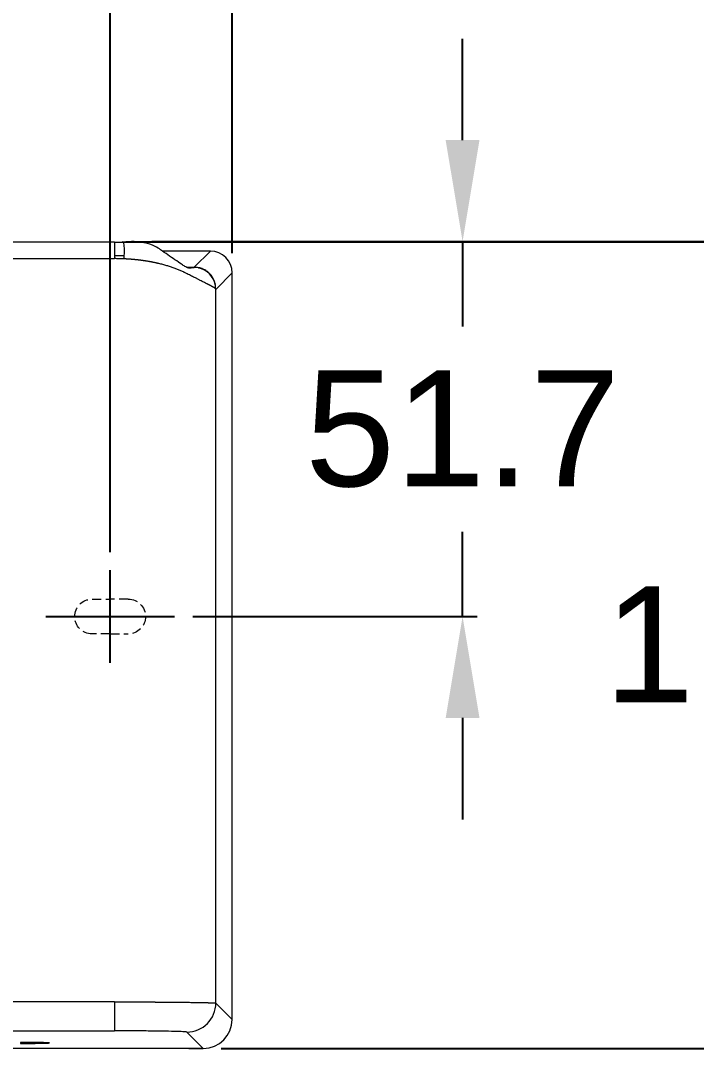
# Model space of a CAD drawing. Header units: millimetres. Extents: x 14183 to 14777, y -4239 to -3399.
# Drawn here: x 14417.36 to 14440.68, y -3938.98 to -3903.52 of the extents above; entities that cross this region are included whole.
import ezdxf

# ---------------------------------------------------------------- set-up
doc = ezdxf.new("R2010")
doc.units = ezdxf.units.MM
doc.header["$LTSCALE"] = 0.1
for name, pattern in [('CENTER2', [28.575, 19.05, -3.175, 3.175, -3.175]), ('HIDDEN2', [4.7625, 3.175, -1.5875]), ('HIDDENX2', [19.05, 12.7, -6.35])]:
    doc.linetypes.add(name, pattern=pattern)
doc.layers.get('0').update_dxf_attribs({"lineweight": 15})
doc.layers.add('DIM', color=3, linetype='Continuous', lineweight=9)
doc.layers.add('HIDDEN', color=8, linetype='HIDDENX2')
doc.styles.add('ARIAL', font='arial.ttf')
doc.styles.get("Standard").update_dxf_attribs({"font": 'arial.ttf'})
doc.dimstyles.new('ISO-25', dxfattribs={"dimtxt": 4, "dimasz": 3.5, "dimexe": 0.5, "dimexo": 0.625, "dimgap": 1.5, "dimtad": 1, "dimdec": 1, "dimlfac": 5, "dimdsep": 46, "dimtxsty": 'Standard', "dimcen": 0, "dimadec": 0, "dimazin": 0, "dimtfac": 1, "dimtdec": 1, "dimtmove": 0, "dimatfit": 3, "dimfxl": 1, "dimarcsym": 0})
doc.dimstyles.new('사본 ISO-25', dxfattribs={"dimtxt": 4, "dimasz": 3.5, "dimexe": 0.5, "dimexo": 0.625, "dimgap": 1.5, "dimtad": 1, "dimtih": 1, "dimtoh": 1, "dimdec": 1, "dimlfac": 4, "dimdsep": 46, "dimtxsty": 'ARIAL', "dimcen": 0, "dimclrd": 3, "dimclre": 3, "dimclrt": 3, "dimadec": 1, "dimazin": 0, "dimtfac": 1, "dimtdec": 1, "dimtmove": 0, "dimatfit": 3, "dimfxl": 1.25, "dimtfill": 1, "dimarcsym": 0})

# ---------------------------------------------------------------- blocks, each defined once
blk = doc.blocks.new('*D59')
at = {"layer": 'Defpoints', "color": 0, "transparency": 16777216}
for p in [(14392.195, -3643.287), (14495.735, -4145.343), (14510.029, -4145.343)]:
    blk.add_point(p, dxfattribs=at)
at = {"layer": 'DIM', "color": 3, "lineweight": -2, "transparency": 16777216}
for p, q in [((14392.82, -3643.287), (14510.529, -3643.287)), ((14510.029, -3646.787), (14510.029, -3891.374)), ((14510.029, -4141.843), (14510.029, -3899.618)), ((14496.36, -4145.343), (14510.529, -4145.343))]:
    blk.add_line(p, q, dxfattribs=at)
at = {"layer": 'DIM', "color": 3, "transparency": 16777216}
for points in [[(14509.446, -3646.787), (14510.612, -3646.787), (14510.029, -3643.287)], [(14509.446, -4141.843), (14510.612, -4141.843), (14510.029, -4145.343)]]:
    blk.add_solid(points, dxfattribs=at)
at = {"layer": 'DIM', "color": 3, "transparency": 16777216, "insert": (14510.029, -3895.496), "char_height": 4, "attachment_point": 5, "style": 'ARIAL', "bg_fill": 3, "box_fill_scale": 1.1, "bg_fill_color": 256, "bg_fill_true_color": 13158600, "bg_fill_transparency": 0}
blk.add_mtext('(2280)', dxfattribs=at)
blk = doc.blocks.new('*D45')
at = {"layer": 'Defpoints', "color": 0, "transparency": 16777216}
for p in [(14424.658, -3879.273), (14424.658, -3912.165), (14296.178, -3922.223)]:
    blk.add_point(p, dxfattribs=at)
at = {"layer": 'DIM', "color": 3, "lineweight": -2, "transparency": 16777216}
for p, q in [((14296.178, -3921.598), (14296.178, -3878.773)), ((14424.658, -3911.54), (14424.658, -3878.773)), ((14299.678, -3879.273), (14354.507, -3879.273)), ((14421.158, -3879.273), (14366.328, -3879.273))]:
    blk.add_line(p, q, dxfattribs=at)
at = {"layer": 'DIM', "color": 3, "transparency": 16777216}
for points in [[(14299.678, -3878.69), (14299.678, -3879.856), (14296.178, -3879.273)], [(14421.158, -3878.69), (14421.158, -3879.856), (14424.658, -3879.273)]]:
    blk.add_solid(points, dxfattribs=at)
at = {"layer": 'DIM', "color": 3, "transparency": 16777216, "insert": (14360.418, -3879.273), "char_height": 4, "attachment_point": 5, "style": 'ARIAL', "bg_fill": 3, "box_fill_scale": 1.1, "bg_fill_color": 256, "bg_fill_true_color": 13158600, "bg_fill_transparency": 0}
blk.add_mtext('514', dxfattribs=at)
blk = doc.blocks.new('*D47')
at = {"layer": 'Defpoints', "color": 0, "transparency": 16777216}
for p in [(14421.268, -3911.146), (14376.631, -4145.343), (14472.579, -4145.343)]:
    blk.add_point(p, dxfattribs=at)
at = {"layer": 'DIM', "color": 3, "lineweight": -2, "transparency": 16777216}
for p, q in [((14421.893, -3911.146), (14473.079, -3911.146)), ((14472.579, -3914.646), (14472.579, -4024.702)), ((14472.579, -4141.843), (14472.579, -4031.787)), ((14377.256, -4145.343), (14473.079, -4145.343))]:
    blk.add_line(p, q, dxfattribs=at)
at = {"layer": 'DIM', "color": 3, "transparency": 16777216}
for points in [[(14471.996, -3914.646), (14473.163, -3914.646), (14472.579, -3911.146)], [(14471.996, -4141.843), (14473.163, -4141.843), (14472.579, -4145.343)]]:
    blk.add_solid(points, dxfattribs=at)
at = {"layer": 'DIM', "color": 3, "transparency": 16777216, "insert": (14472.579, -4028.244), "char_height": 4, "attachment_point": 5, "style": 'ARIAL', "bg_fill": 3, "box_fill_scale": 1.1, "bg_fill_color": 256, "bg_fill_true_color": 13158600, "bg_fill_transparency": 0}
blk.add_mtext('977.5', dxfattribs=at)
blk = doc.blocks.new('*D48')
at = {"layer": 'Defpoints', "color": 0, "transparency": 16777216}
for p in [(14420.599, -3911.159), (14420.599, -4145.343), (14492.203, -4145.343)]:
    blk.add_point(p, dxfattribs=at)
at = {"layer": 'DIM', "color": 0, "lineweight": -2, "transparency": 16777216}
for p, q in [((14421.224, -3911.159), (14492.703, -3911.159)), ((14492.203, -3914.659), (14492.203, -4141.843)), ((14421.224, -4145.343), (14492.703, -4145.343))]:
    blk.add_line(p, q, dxfattribs=at)
at = {"layer": 'DIM', "color": 0, "transparency": 16777216}
for points in [[(14491.619, -3914.659), (14492.786, -3914.659), (14492.203, -3911.159)], [(14491.619, -4141.843), (14492.786, -4141.843), (14492.203, -4145.343)]]:
    blk.add_solid(points, dxfattribs=at)
at = {"layer": 'DIM', "color": 0, "transparency": 16777216, "insert": (14488.476, -4028.251), "char_height": 4, "attachment_point": 5, "rotation": 90}
blk.add_mtext('{\\fGulim|b0|i0|c129|p50;선반까찌 높이 1000 ~ 1050}', dxfattribs=at)
blk = doc.blocks.new('*D51')
at = {"layer": 'Defpoints', "color": 0, "transparency": 16777216}
for p in [(14420.45, -3891.644), (14420.45, -3922.478), (14303.437, -3927.478)]:
    blk.add_point(p, dxfattribs=at)
at = {"layer": 'DIM', "color": 3, "lineweight": -2, "transparency": 16777216}
for p, q in [((14303.437, -3926.853), (14303.437, -3891.144)), ((14420.45, -3921.853), (14420.45, -3891.144)), ((14306.937, -3891.644), (14355.94, -3891.644)), ((14416.95, -3891.644), (14367.947, -3891.644))]:
    blk.add_line(p, q, dxfattribs=at)
at = {"layer": 'DIM', "color": 3, "transparency": 16777216}
for points in [[(14306.937, -3891.061), (14306.937, -3892.227), (14303.437, -3891.644)], [(14416.95, -3891.061), (14416.95, -3892.227), (14420.45, -3891.644)]]:
    blk.add_solid(points, dxfattribs=at)
at = {"layer": 'DIM', "color": 3, "transparency": 16777216, "insert": (14361.943, -3891.644), "char_height": 4, "attachment_point": 5, "style": 'ARIAL', "bg_fill": 3, "box_fill_scale": 1.1, "bg_fill_color": 256, "bg_fill_true_color": 13158600, "bg_fill_transparency": 0}
blk.add_mtext('468', dxfattribs=at)
blk = doc.blocks.new('*D88')
at = {"layer": 'Defpoints', "color": 0, "transparency": 16777216}
for p in [(14421.268, -3911.146), (14444.479, -3911.146), (14423.656, -3938.973)]:
    blk.add_point(p, dxfattribs=at)
at = {"layer": 'DIM', "color": 3, "lineweight": -2, "transparency": 16777216}
for p, q in [((14421.893, -3911.146), (14444.979, -3911.146)), ((14444.479, -3914.646), (14444.479, -3921.516)), ((14444.479, -3935.473), (14444.479, -3928.603)), ((14424.281, -3938.973), (14444.979, -3938.973))]:
    blk.add_line(p, q, dxfattribs=at)
at = {"layer": 'DIM', "color": 3, "transparency": 16777216}
for points in [[(14443.895, -3914.646), (14445.062, -3914.646), (14444.479, -3911.146)], [(14443.895, -3935.473), (14445.062, -3935.473), (14444.479, -3938.973)]]:
    blk.add_solid(points, dxfattribs=at)
at = {"layer": 'DIM', "color": 3, "transparency": 16777216, "insert": (14444.479, -3925.06), "char_height": 4, "attachment_point": 5, "style": 'ARIAL', "bg_fill": 3, "box_fill_scale": 1.1, "bg_fill_color": 256, "bg_fill_true_color": 13158600, "bg_fill_transparency": 0}
blk.add_mtext('111.3', dxfattribs=at)
blk = doc.blocks.new('*D90')
at = {"layer": 'Defpoints', "color": 0, "transparency": 16777216}
for p in [(14422.674, -3911.146), (14432.608, -3911.146), (14422.674, -3924.077)]:
    blk.add_point(p, dxfattribs=at)
at = {"layer": 'DIM', "color": 3, "lineweight": -2, "transparency": 16777216}
for p, q in [((14432.608, -3907.646), (14432.608, -3904.146)), ((14423.299, -3911.146), (14433.108, -3911.146)), ((14432.608, -3911.146), (14432.608, -3914.069)), ((14432.608, -3924.077), (14432.608, -3921.154)), ((14423.299, -3924.077), (14433.108, -3924.077)), ((14432.608, -3927.577), (14432.608, -3931.077))]:
    blk.add_line(p, q, dxfattribs=at)
at = {"layer": 'DIM', "color": 3, "transparency": 16777216}
for points in [[(14432.024, -3907.646), (14433.191, -3907.646), (14432.608, -3911.146)], [(14432.024, -3927.577), (14433.191, -3927.577), (14432.608, -3924.077)]]:
    blk.add_solid(points, dxfattribs=at)
at = {"layer": 'DIM', "color": 3, "transparency": 16777216, "insert": (14432.608, -3917.611), "char_height": 4, "attachment_point": 5, "style": 'ARIAL', "bg_fill": 3, "box_fill_scale": 1.1, "bg_fill_color": 256, "bg_fill_true_color": 13158600, "bg_fill_transparency": 0}
blk.add_mtext('51.7', dxfattribs=at)
blk = doc.blocks.new('*D100')
at = {"layer": 'Defpoints', "color": 0, "transparency": 16777216}
for p in [(14444.479, -3911.146), (14424.406, -4025.884), (14458.037, -4025.884)]:
    blk.add_point(p, dxfattribs=at)
at = {"layer": 'DIM', "color": 3, "lineweight": -2, "transparency": 16777216}
for p, q in [((14445.104, -3911.146), (14458.537, -3911.146)), ((14458.037, -3914.646), (14458.037, -3964.973)), ((14458.037, -4022.384), (14458.037, -3972.057)), ((14425.031, -4025.884), (14458.537, -4025.884))]:
    blk.add_line(p, q, dxfattribs=at)
at = {"layer": 'DIM', "color": 3, "transparency": 16777216}
for points in [[(14457.453, -3914.646), (14458.62, -3914.646), (14458.037, -3911.146)], [(14457.453, -4022.384), (14458.62, -4022.384), (14458.037, -4025.884)]]:
    blk.add_solid(points, dxfattribs=at)
at = {"layer": 'DIM', "color": 3, "transparency": 16777216, "insert": (14458.037, -3968.515), "char_height": 4, "attachment_point": 5, "style": 'ARIAL', "bg_fill": 3, "box_fill_scale": 1.1, "bg_fill_color": 256, "bg_fill_true_color": 13158600, "bg_fill_transparency": 0}
blk.add_mtext('459', dxfattribs=at)

msp = doc.modelspace()

# ---------------------------------------------------------------- dimensions: what is measured, and where the dimension line sits
at = {"layer": 'DIM'}
dim = msp.add_linear_dim(base=(14510.029, -4145.343), p1=(14392.195, -3643.287), p2=(14495.735, -4145.343), angle=90, text='(2280)', dimstyle='사본 ISO-25', override={"dimtad": 0}, dxfattribs=at)
dim.commit()
dim.dimension.update_dxf_attribs({"geometry": '*D59', "text_midpoint": (14510.029, -3895.496), "dimtype": 160})

# ---------------------------------------------------------------- next in the draw order: linework, layer by layer
at = {"linetype": 'Continuous', "lineweight": 18}
for p, q in [((14381.045, -3911.159), (14420.599, -3911.159)), ((14381.045, -3911.159), (14420.599, -3911.159)), ((14423.91, -3911.473), (14422.255, -3911.473)), ((14423.91, -3911.473), (14422.255, -3911.473)), ((14424.66, -3937.974), (14424.66, -3912.223)), ((14424.66, -3937.974), (14424.66, -3912.223))]:
    msp.add_line(p, q, dxfattribs=at)
at = {"linetype": 'Continuous', "lineweight": 13}
for p, q in [((14423.353, -3912.031), (14423.91, -3911.473)), ((14423.353, -3912.031), (14423.91, -3911.473)), ((14381.045, -3911.734), (14420.599, -3911.734)), ((14381.045, -3911.734), (14420.599, -3911.734)), ((14423.123, -3912.031), (14423.353, -3912.031)), ((14423.123, -3912.031), (14423.353, -3912.031)), ((14424.66, -3912.223), (14424.103, -3912.781)), ((14424.66, -3912.223), (14424.103, -3912.781)), ((14424.098, -3937.412), (14424.098, -3912.778)), ((14424.098, -3937.412), (14424.098, -3912.778)), ((14420.599, -3937.369), (14300.239, -3937.369)), ((14420.599, -3937.369), (14300.239, -3937.369)), ((14424.098, -3937.412), (14424.66, -3937.974)), ((14424.098, -3937.412), (14424.66, -3937.974)), ((14300.239, -3938.369), (14420.599, -3938.369)), ((14423.66, -3938.973), (14423.098, -3938.412)), ((14423.66, -3938.973), (14423.098, -3938.412)), ((14417.36, -3938.768), (14417.36, -3938.803)), ((14417.36, -3938.768), (14417.36, -3938.803)), ((14423.66, -3938.973), (14390.211, -3938.973)), ((14423.168, -3938.973), (14423.66, -3938.973)), ((14423.168, -3938.973), (14423.66, -3938.973))]:
    msp.add_line(p, q, dxfattribs=at)
at = {"color": 8, "linetype": 'HIDDEN2', "lineweight": 18, "extrusion": (0, 0, -1)}
for p, q in [((14421.075, -3923.478), (14420.45, -3923.478)), ((14420.45, -3924.676), (14421.075, -3924.676))]:
    msp.add_line(p, q, dxfattribs=at)
for start, end in [(90, 180), (180, 270)]:
    msp.add_arc((-14421.075, -3924.077), 0.599, start, end, dxfattribs=at)
at = {"linetype": 'Continuous', "lineweight": 18}
msp.add_ellipse((14423.91, -3912.223), major_axis=(0.53, 0.53), ratio=0.999695, start_param=5.497939, end_param=7.068431, dxfattribs=at)
msp.add_ellipse((14423.91, -3912.223), major_axis=(0.53, 0.53), ratio=0.999695, start_param=5.497939, end_param=7.068431, dxfattribs=at)
at = {"linetype": 'Continuous', "lineweight": 13}
for centre, major_axis, ratio, start_param, end_param in [((14423.66, -3937.973), (0.707, -0.707), 0.999695, 5.497939, 7.068431), ((14423.66, -3937.973), (0.707, -0.707), 0.999695, 5.497939, 7.068431), ((14417.36, -3938.785), (1, 0), 0.017452, 4.712389, 7.853982), ((14417.36, -3938.785), (1, 0), 0.017452, 4.712389, 7.853982)]:
    msp.add_ellipse(centre, major_axis=major_axis, ratio=ratio, start_param=start_param, end_param=end_param, dxfattribs=at)
at = {"linetype": 'Continuous', "lineweight": 18}
for points, knots in [([(14420.599, -3911.163), (14420.623, -3911.163), (14420.66, -3911.163), (14420.709, -3911.163), (14420.758, -3911.162), (14420.819, -3911.162), (14420.867, -3911.162), (14420.891, -3911.162)], [0, 0, 0, 0, 0.25, 0.375, 0.5, 0.75, 1, 1, 1, 1]), ([(14420.599, -3911.163), (14420.623, -3911.163), (14420.66, -3911.163), (14420.709, -3911.163), (14420.758, -3911.162), (14420.819, -3911.162), (14420.867, -3911.162), (14420.891, -3911.162)], [0, 0, 0, 0, 0.25, 0.375, 0.5, 0.75, 1, 1, 1, 1]), ([(14420.878, -3911.159), (14420.881, -3911.159), (14420.888, -3911.159), (14420.898, -3911.159), (14420.909, -3911.159), (14420.919, -3911.16), (14420.929, -3911.16), (14420.94, -3911.16), (14420.95, -3911.16), (14420.96, -3911.16), (14420.97, -3911.16), (14420.98, -3911.16), (14420.99, -3911.16), (14421, -3911.16), (14421.01, -3911.16), (14421.02, -3911.161), (14421.03, -3911.161), (14421.04, -3911.161), (14421.049, -3911.161), (14421.059, -3911.161), (14421.069, -3911.162), (14421.079, -3911.162), (14421.088, -3911.162), (14421.098, -3911.162), (14421.107, -3911.162), (14421.117, -3911.163), (14421.126, -3911.163), (14421.136, -3911.163), (14421.145, -3911.164), (14421.154, -3911.164), (14421.164, -3911.164), (14421.173, -3911.165), (14421.182, -3911.165), (14421.192, -3911.166), (14421.201, -3911.166), (14421.21, -3911.167), (14421.219, -3911.167), (14421.228, -3911.168), (14421.237, -3911.168), (14421.246, -3911.169), (14421.252, -3911.169), (14421.255, -3911.169), (14421.255, -3911.169)], [0, 0, 0, 0, 0.026896, 0.053721, 0.080474, 0.107157, 0.133769, 0.160312, 0.186785, 0.21319, 0.239526, 0.265794, 0.291994, 0.318127, 0.344193, 0.370193, 0.396125, 0.421992, 0.447792, 0.473527, 0.499196, 0.524799, 0.550337, 0.57581, 0.601217, 0.62656, 0.651837, 0.677049, 0.702197, 0.72728, 0.752298, 0.777251, 0.802139, 0.826963, 0.851722, 0.876417, 0.901046, 0.925611, 0.950112, 0.974548, 0.99892, 1, 1, 1, 1]), ([(14423.117, -3912.045), (14423.095, -3912.036), (14423.036, -3912.008), (14422.831, -3911.873), (14422.526, -3911.664), (14422.221, -3911.448), (14421.954, -3911.267), (14421.54, -3911.146), (14421.157, -3911.131), (14420.899, -3911.168)], [0, 0, 0, 0, 0.07594, 0.155778, 0.393154, 0.508428, 0.589697, 0.741987, 1, 1, 1, 1]), ([(14423.165, -3912.056), (14423.165, -3912.057), (14423.16, -3912.059), (14423.126, -3912.051), (14423.037, -3912.009), (14422.831, -3911.873), (14422.526, -3911.664), (14422.221, -3911.448), (14421.954, -3911.267), (14421.54, -3911.146), (14421.157, -3911.131), (14420.899, -3911.168)], [0, 0, 0, 0, 0.028511, 0.098611, 0.168655, 0.240483, 0.454042, 0.55775, 0.630865, 0.767875, 1, 1, 1, 1]), ([(14423.353, -3912.031), (14423.352, -3912.031), (14423.352, -3912.032), (14423.351, -3912.033), (14423.351, -3912.034), (14423.352, -3912.035), (14423.351, -3912.036), (14423.35, -3912.037)], [0, 0, 0, 0, 0.25, 0.375, 0.5, 0.75, 1, 1, 1, 1]), ([(14423.353, -3912.031), (14423.352, -3912.031), (14423.352, -3912.032), (14423.351, -3912.033), (14423.351, -3912.034), (14423.352, -3912.035), (14423.351, -3912.036), (14423.35, -3912.037)], [0, 0, 0, 0, 0.25, 0.375, 0.5, 0.75, 1, 1, 1, 1])]:
    msp.add_open_spline(points, degree=3, knots=knots, dxfattribs=at)
at = {"linetype": 'Continuous', "lineweight": 13}
for points, degree in [([(14420.599, -3911.163), (14420.599, -3911.19), (14420.599, -3911.362), (14420.599, -3911.632)], 3), ([(14420.599, -3911.163), (14420.599, -3911.19), (14420.599, -3911.362), (14420.599, -3911.632)], 3), ([(14420.891, -3911.162), (14420.887, -3911.159), (14420.883, -3911.159), (14420.878, -3911.159)], 3), ([(14420.891, -3911.162), (14420.887, -3911.159), (14420.883, -3911.159), (14420.878, -3911.159)], 3), ([(14423.494, -3912.05), (14423.448, -3912.041), (14423.4, -3912.037), (14423.35, -3912.037)], 3), ([(14423.494, -3912.05), (14423.448, -3912.041), (14423.4, -3912.037), (14423.35, -3912.037)], 3), ([(14424.075, -3912.625), (14424.018, -3912.364), (14423.808, -3912.111), (14423.494, -3912.05)], 3), ([(14424.075, -3912.625), (14424.018, -3912.364), (14423.808, -3912.111), (14423.494, -3912.05)], 3), ([(14424.103, -3912.781), (14424.1, -3912.783), (14424.098, -3912.778)], 2), ([(14423.098, -3938.412), (14423.093, -3938.408), (14423.03, -3938.4), (14422.772, -3938.39), (14422.37, -3938.381), (14421.852, -3938.374), (14421.246, -3938.37), (14420.82, -3938.369), (14420.599, -3938.369)], 3), ([(14423.098, -3938.412), (14423.093, -3938.408), (14423.03, -3938.4), (14422.772, -3938.39), (14422.37, -3938.381), (14421.852, -3938.374), (14421.246, -3938.37), (14420.82, -3938.369), (14420.599, -3938.369)], 3)]:
    msp.add_open_spline(points, degree=degree, dxfattribs=at)
at = {"linetype": 'Continuous', "lineweight": 18}
for points in [[(14420.939, -3911.64), (14420.948, -3911.369), (14420.936, -3911.186), (14420.891, -3911.162)], [(14420.939, -3911.64), (14420.948, -3911.369), (14420.936, -3911.186), (14420.891, -3911.162)], [(14420.599, -3911.632), (14420.599, -3911.665), (14420.599, -3911.699), (14420.599, -3911.734)], [(14420.939, -3911.64), (14420.883, -3911.638), (14420.769, -3911.635), (14420.655, -3911.632), (14420.599, -3911.632)], [(14420.939, -3911.64), (14420.883, -3911.638), (14420.769, -3911.635), (14420.655, -3911.632), (14420.599, -3911.632)], [(14420.599, -3911.632), (14420.599, -3911.665), (14420.599, -3911.699), (14420.599, -3911.734)], [(14420.935, -3911.741), (14420.937, -3911.706), (14420.938, -3911.673), (14420.939, -3911.64)], [(14420.935, -3911.741), (14420.937, -3911.706), (14420.938, -3911.673), (14420.939, -3911.64)], [(14420.935, -3911.741), (14420.879, -3911.739), (14420.767, -3911.735), (14420.655, -3911.734), (14420.599, -3911.734)], [(14420.935, -3911.741), (14420.879, -3911.739), (14420.767, -3911.735), (14420.655, -3911.734), (14420.599, -3911.734)], [(14424.091, -3912.77), (14424.091, -3912.722), (14424.086, -3912.673), (14424.075, -3912.625)], [(14424.091, -3912.77), (14424.091, -3912.722), (14424.086, -3912.673), (14424.075, -3912.625)]]:
    msp.add_open_spline(points, degree=3, dxfattribs=at)
at = {"linetype": 'Continuous', "lineweight": 13}
for points, knots in [([(14424.091, -3912.77), (14424.091, -3912.77), (14424.09, -3912.769), (14424.089, -3912.768), (14424.088, -3912.767), (14424.087, -3912.767), (14424.086, -3912.766), (14424.084, -3912.765), (14424.083, -3912.764), (14424.081, -3912.763), (14424.08, -3912.762), (14424.078, -3912.76), (14424.077, -3912.759), (14424.075, -3912.758), (14424.073, -3912.757), (14424.072, -3912.756), (14424.07, -3912.755), (14424.068, -3912.753), (14424.066, -3912.752), (14424.064, -3912.751), (14424.062, -3912.75), (14424.06, -3912.748), (14424.057, -3912.747), (14424.055, -3912.745), (14424.053, -3912.744), (14424.05, -3912.743), (14424.048, -3912.741), (14424.045, -3912.74), (14424.043, -3912.738), (14424.04, -3912.736), (14424.037, -3912.735), (14424.035, -3912.733), (14424.032, -3912.732), (14424.029, -3912.73), (14424.026, -3912.728), (14424.023, -3912.727), (14424.02, -3912.725), (14424.017, -3912.723), (14424.014, -3912.721), (14424.01, -3912.719), (14424.007, -3912.717), (14424.004, -3912.716), (14424, -3912.714), (14423.997, -3912.712), (14423.993, -3912.71), (14423.99, -3912.708), (14423.986, -3912.706), (14423.982, -3912.704), (14423.978, -3912.702), (14423.974, -3912.699), (14423.971, -3912.697), (14423.967, -3912.695), (14423.963, -3912.693), (14423.958, -3912.691), (14423.954, -3912.689), (14423.95, -3912.686), (14423.946, -3912.684), (14423.941, -3912.682), (14423.937, -3912.679), (14423.933, -3912.677), (14423.928, -3912.675), (14423.924, -3912.672), (14423.919, -3912.67), (14423.914, -3912.667), (14423.909, -3912.665), (14423.905, -3912.662), (14423.9, -3912.66), (14423.895, -3912.657), (14423.89, -3912.654), (14423.885, -3912.652), (14423.88, -3912.649), (14423.874, -3912.646), (14423.869, -3912.644), (14423.864, -3912.641), (14423.859, -3912.638), (14423.853, -3912.635), (14423.848, -3912.632), (14423.842, -3912.63), (14423.837, -3912.627), (14423.831, -3912.624), (14423.825, -3912.621), (14423.82, -3912.618), (14423.814, -3912.615), (14423.808, -3912.612), (14423.802, -3912.609), (14423.796, -3912.606), (14423.775, -3912.595), (14423.738, -3912.576), (14423.682, -3912.548), (14423.622, -3912.517), (14423.567, -3912.489), (14423.518, -3912.465), (14423.477, -3912.444), (14423.435, -3912.423), (14423.363, -3912.386), (14423.257, -3912.333), (14423.143, -3912.276), (14423.065, -3912.236), (14423.029, -3912.219), (14422.994, -3912.201), (14422.95, -3912.181), (14422.875, -3912.147), (14422.778, -3912.106), (14422.657, -3912.06), (14422.532, -3912.016), (14422.403, -3911.976), (14422.27, -3911.938), (14422.171, -3911.913), (14422.109, -3911.899), (14422.085, -3911.893), (14422.06, -3911.887), (14422.035, -3911.882), (14422.01, -3911.876), (14421.985, -3911.871), (14421.96, -3911.866), (14421.935, -3911.861), (14421.91, -3911.856), (14421.885, -3911.851), (14421.859, -3911.846), (14421.834, -3911.841), (14421.808, -3911.837), (14421.783, -3911.832), (14421.757, -3911.828), (14421.731, -3911.824), (14421.705, -3911.819), (14421.68, -3911.815), (14421.654, -3911.811), (14421.628, -3911.807), (14421.602, -3911.804), (14421.576, -3911.8), (14421.549, -3911.796), (14421.523, -3911.793), (14421.497, -3911.79), (14421.471, -3911.786), (14421.444, -3911.783), (14421.418, -3911.78), (14421.391, -3911.777), (14421.365, -3911.774), (14421.338, -3911.771), (14421.312, -3911.769), (14421.285, -3911.766), (14421.258, -3911.763), (14421.231, -3911.761), (14421.205, -3911.759), (14421.178, -3911.757), (14421.151, -3911.754), (14421.124, -3911.753), (14421.097, -3911.751), (14421.07, -3911.749), (14421.043, -3911.747), (14421.016, -3911.746), (14420.989, -3911.744), (14420.962, -3911.743), (14420.944, -3911.742), (14420.935, -3911.741)], [0, 0, 0, 0, 0.002907, 0.005814, 0.008721, 0.01163, 0.014539, 0.017448, 0.020358, 0.023269, 0.02618, 0.029092, 0.032005, 0.034918, 0.037832, 0.040747, 0.043662, 0.046578, 0.049495, 0.052413, 0.055331, 0.05825, 0.06117, 0.06409, 0.067011, 0.069934, 0.072856, 0.07578, 0.078704, 0.08163, 0.084556, 0.087483, 0.09041, 0.093339, 0.096269, 0.099199, 0.10213, 0.105062, 0.107995, 0.110929, 0.113864, 0.1168, 0.119737, 0.122674, 0.125613, 0.128553, 0.131493, 0.134435, 0.137378, 0.140321, 0.143266, 0.146211, 0.149158, 0.152106, 0.155055, 0.158004, 0.160955, 0.163907, 0.16686, 0.169815, 0.17277, 0.175726, 0.178684, 0.181642, 0.184602, 0.187563, 0.190525, 0.193489, 0.196453, 0.199419, 0.202386, 0.205354, 0.208323, 0.211294, 0.214265, 0.217239, 0.220213, 0.223188, 0.226165, 0.229143, 0.232123, 0.235103, 0.238085, 0.241069, 0.244053, 0.247039, 0.250027, 0.274787, 0.299703, 0.324781, 0.350025, 0.364892, 0.379848, 0.394892, 0.410026, 0.455063, 0.500019, 0.515642, 0.525124, 0.531268, 0.546598, 0.562519, 0.594258, 0.625015, 0.656633, 0.687997, 0.719117, 0.750006, 0.755513, 0.761015, 0.766513, 0.772007, 0.777497, 0.782984, 0.788466, 0.793944, 0.799419, 0.80489, 0.810358, 0.815822, 0.821282, 0.826739, 0.832193, 0.837644, 0.843091, 0.848535, 0.853976, 0.859415, 0.86485, 0.870283, 0.875712, 0.881139, 0.886564, 0.891986, 0.897405, 0.902822, 0.908237, 0.913649, 0.91906, 0.924468, 0.929874, 0.935278, 0.94068, 0.946081, 0.951479, 0.956876, 0.962272, 0.967665, 0.973058, 0.978449, 0.983838, 0.989227, 0.994614, 1, 1, 1, 1]), ([(14424.091, -3912.77), (14424.091, -3912.77), (14424.09, -3912.769), (14424.089, -3912.768), (14424.088, -3912.767), (14424.087, -3912.767), (14424.086, -3912.766), (14424.084, -3912.765), (14424.083, -3912.764), (14424.081, -3912.763), (14424.08, -3912.762), (14424.078, -3912.76), (14424.077, -3912.759), (14424.075, -3912.758), (14424.073, -3912.757), (14424.072, -3912.756), (14424.07, -3912.755), (14424.068, -3912.753), (14424.066, -3912.752), (14424.064, -3912.751), (14424.062, -3912.75), (14424.06, -3912.748), (14424.057, -3912.747), (14424.055, -3912.745), (14424.053, -3912.744), (14424.05, -3912.743), (14424.048, -3912.741), (14424.045, -3912.74), (14424.043, -3912.738), (14424.04, -3912.736), (14424.037, -3912.735), (14424.035, -3912.733), (14424.032, -3912.732), (14424.029, -3912.73), (14424.026, -3912.728), (14424.023, -3912.727), (14424.02, -3912.725), (14424.017, -3912.723), (14424.014, -3912.721), (14424.01, -3912.719), (14424.007, -3912.717), (14424.004, -3912.716), (14424, -3912.714), (14423.997, -3912.712), (14423.993, -3912.71), (14423.99, -3912.708), (14423.986, -3912.706), (14423.982, -3912.704), (14423.978, -3912.702), (14423.974, -3912.699), (14423.971, -3912.697), (14423.967, -3912.695), (14423.963, -3912.693), (14423.958, -3912.691), (14423.954, -3912.689), (14423.95, -3912.686), (14423.946, -3912.684), (14423.941, -3912.682), (14423.937, -3912.679), (14423.933, -3912.677), (14423.928, -3912.675), (14423.924, -3912.672), (14423.919, -3912.67), (14423.914, -3912.667), (14423.909, -3912.665), (14423.905, -3912.662), (14423.9, -3912.66), (14423.895, -3912.657), (14423.89, -3912.654), (14423.885, -3912.652), (14423.88, -3912.649), (14423.874, -3912.646), (14423.869, -3912.644), (14423.864, -3912.641), (14423.859, -3912.638), (14423.853, -3912.635), (14423.848, -3912.632), (14423.842, -3912.63), (14423.837, -3912.627), (14423.831, -3912.624), (14423.825, -3912.621), (14423.82, -3912.618), (14423.814, -3912.615), (14423.808, -3912.612), (14423.802, -3912.609), (14423.796, -3912.606), (14423.775, -3912.595), (14423.738, -3912.576), (14423.682, -3912.548), (14423.622, -3912.517), (14423.567, -3912.489), (14423.518, -3912.465), (14423.477, -3912.444), (14423.435, -3912.423), (14423.363, -3912.386), (14423.257, -3912.333), (14423.143, -3912.276), (14423.065, -3912.236), (14423.029, -3912.219), (14422.994, -3912.201), (14422.95, -3912.181), (14422.875, -3912.147), (14422.778, -3912.106), (14422.657, -3912.06), (14422.532, -3912.016), (14422.403, -3911.976), (14422.27, -3911.938), (14422.171, -3911.913), (14422.109, -3911.899), (14422.085, -3911.893), (14422.06, -3911.887), (14422.035, -3911.882), (14422.01, -3911.876), (14421.985, -3911.871), (14421.96, -3911.866), (14421.935, -3911.861), (14421.91, -3911.856), (14421.885, -3911.851), (14421.859, -3911.846), (14421.834, -3911.841), (14421.808, -3911.837), (14421.783, -3911.832), (14421.757, -3911.828), (14421.731, -3911.824), (14421.705, -3911.819), (14421.68, -3911.815), (14421.654, -3911.811), (14421.628, -3911.807), (14421.602, -3911.804), (14421.576, -3911.8), (14421.549, -3911.796), (14421.523, -3911.793), (14421.497, -3911.79), (14421.471, -3911.786), (14421.444, -3911.783), (14421.418, -3911.78), (14421.391, -3911.777), (14421.365, -3911.774), (14421.338, -3911.771), (14421.312, -3911.769), (14421.285, -3911.766), (14421.258, -3911.763), (14421.231, -3911.761), (14421.205, -3911.759), (14421.178, -3911.757), (14421.151, -3911.754), (14421.124, -3911.753), (14421.097, -3911.751), (14421.07, -3911.749), (14421.043, -3911.747), (14421.016, -3911.746), (14420.989, -3911.744), (14420.962, -3911.743), (14420.944, -3911.742), (14420.935, -3911.741)], [0, 0, 0, 0, 0.002907, 0.005814, 0.008721, 0.01163, 0.014539, 0.017448, 0.020358, 0.023269, 0.02618, 0.029092, 0.032005, 0.034918, 0.037832, 0.040747, 0.043662, 0.046578, 0.049495, 0.052413, 0.055331, 0.05825, 0.06117, 0.06409, 0.067011, 0.069934, 0.072856, 0.07578, 0.078704, 0.08163, 0.084556, 0.087483, 0.09041, 0.093339, 0.096269, 0.099199, 0.10213, 0.105062, 0.107995, 0.110929, 0.113864, 0.1168, 0.119737, 0.122674, 0.125613, 0.128553, 0.131493, 0.134435, 0.137378, 0.140321, 0.143266, 0.146211, 0.149158, 0.152106, 0.155055, 0.158004, 0.160955, 0.163907, 0.16686, 0.169815, 0.17277, 0.175726, 0.178684, 0.181642, 0.184602, 0.187563, 0.190525, 0.193489, 0.196453, 0.199419, 0.202386, 0.205354, 0.208323, 0.211294, 0.214265, 0.217239, 0.220213, 0.223188, 0.226165, 0.229143, 0.232123, 0.235103, 0.238085, 0.241069, 0.244053, 0.247039, 0.250027, 0.274787, 0.299703, 0.324781, 0.350025, 0.364892, 0.379848, 0.394892, 0.410026, 0.455063, 0.500019, 0.515642, 0.525124, 0.531268, 0.546598, 0.562519, 0.594258, 0.625015, 0.656633, 0.687997, 0.719117, 0.750006, 0.755513, 0.761015, 0.766513, 0.772007, 0.777497, 0.782984, 0.788466, 0.793944, 0.799419, 0.80489, 0.810358, 0.815822, 0.821282, 0.826739, 0.832193, 0.837644, 0.843091, 0.848535, 0.853976, 0.859415, 0.86485, 0.870283, 0.875712, 0.881139, 0.886564, 0.891986, 0.897405, 0.902822, 0.908237, 0.913649, 0.91906, 0.924468, 0.929874, 0.935278, 0.94068, 0.946081, 0.951479, 0.956876, 0.962272, 0.967665, 0.973058, 0.978449, 0.983838, 0.989227, 0.994614, 1, 1, 1, 1]), ([(14423.16, -3912.046), (14423.162, -3912.046), (14423.168, -3912.046), (14423.182, -3912.046), (14423.201, -3912.045), (14423.223, -3912.045), (14423.243, -3912.045), (14423.257, -3912.044), (14423.267, -3912.044), (14423.274, -3912.044), (14423.28, -3912.043), (14423.286, -3912.043), (14423.292, -3912.043), (14423.297, -3912.042), (14423.302, -3912.042), (14423.307, -3912.042), (14423.312, -3912.041), (14423.317, -3912.041), (14423.321, -3912.041), (14423.325, -3912.04), (14423.329, -3912.04), (14423.332, -3912.039), (14423.336, -3912.039), (14423.339, -3912.039), (14423.341, -3912.038), (14423.344, -3912.038), (14423.346, -3912.038), (14423.349, -3912.037), (14423.35, -3912.037), (14423.35, -3912.037)], [0, 0, 0, 0, 0.013236, 0.055102, 0.136917, 0.216916, 0.29475, 0.37007, 0.400478, 0.430886, 0.461287, 0.491676, 0.522047, 0.552392, 0.582707, 0.612983, 0.643215, 0.673396, 0.703518, 0.733576, 0.763561, 0.793467, 0.823287, 0.853014, 0.882641, 0.91216, 0.941564, 0.970846, 1, 1, 1, 1]), ([(14423.16, -3912.046), (14423.162, -3912.046), (14423.168, -3912.046), (14423.182, -3912.046), (14423.201, -3912.045), (14423.223, -3912.045), (14423.243, -3912.045), (14423.257, -3912.044), (14423.267, -3912.044), (14423.274, -3912.044), (14423.28, -3912.043), (14423.286, -3912.043), (14423.292, -3912.043), (14423.297, -3912.042), (14423.302, -3912.042), (14423.307, -3912.042), (14423.312, -3912.041), (14423.317, -3912.041), (14423.321, -3912.041), (14423.325, -3912.04), (14423.329, -3912.04), (14423.332, -3912.039), (14423.336, -3912.039), (14423.339, -3912.039), (14423.341, -3912.038), (14423.344, -3912.038), (14423.346, -3912.038), (14423.349, -3912.037), (14423.35, -3912.037), (14423.35, -3912.037)], [0, 0, 0, 0, 0.013236, 0.055102, 0.136917, 0.216916, 0.29475, 0.37007, 0.400478, 0.430886, 0.461287, 0.491676, 0.522047, 0.552392, 0.582707, 0.612983, 0.643215, 0.673396, 0.703518, 0.733576, 0.763561, 0.793467, 0.823287, 0.853014, 0.882641, 0.91216, 0.941564, 0.970846, 1, 1, 1, 1]), ([(14423.494, -3912.05), (14423.496, -3912.05), (14423.5, -3912.049), (14423.503, -3912.049), (14423.505, -3912.049), (14423.507, -3912.048), (14423.509, -3912.048), (14423.509, -3912.047)], [0, 0, 0, 0, 0.25, 0.5, 0.625, 0.75, 1, 1, 1, 1]), ([(14423.494, -3912.05), (14423.496, -3912.05), (14423.5, -3912.049), (14423.503, -3912.049), (14423.505, -3912.049), (14423.507, -3912.048), (14423.509, -3912.048), (14423.509, -3912.047)], [0, 0, 0, 0, 0.25, 0.5, 0.625, 0.75, 1, 1, 1, 1]), ([(14424.086, -3912.622), (14424.075, -3912.573), (14424.029, -3912.433), (14423.922, -3912.277), (14423.778, -3912.158), (14423.653, -3912.088), (14423.559, -3912.058), (14423.509, -3912.047)], [0, 0, 0, 0, 0.164882, 0.498929, 0.665953, 0.832976, 1, 1, 1, 1]), ([(14424.086, -3912.622), (14424.075, -3912.573), (14424.029, -3912.433), (14423.922, -3912.277), (14423.778, -3912.158), (14423.653, -3912.088), (14423.559, -3912.058), (14423.509, -3912.047)], [0, 0, 0, 0, 0.164882, 0.498929, 0.665953, 0.832976, 1, 1, 1, 1]), ([(14424.086, -3912.622), (14424.085, -3912.623), (14424.084, -3912.624), (14424.083, -3912.626), (14424.081, -3912.627), (14424.08, -3912.627), (14424.078, -3912.627), (14424.076, -3912.626), (14424.075, -3912.625)], [0, 0, 0, 0, 0.25, 0.5, 0.625, 0.75, 0.875, 1, 1, 1, 1]), ([(14424.098, -3912.778), (14424.098, -3912.777), (14424.098, -3912.777), (14424.097, -3912.777), (14424.097, -3912.776), (14424.097, -3912.775), (14424.096, -3912.775), (14424.095, -3912.774), (14424.095, -3912.773), (14424.094, -3912.773), (14424.093, -3912.772), (14424.093, -3912.771), (14424.092, -3912.771), (14424.091, -3912.77), (14424.091, -3912.77)], [0, 0, 0, 0, 0.088281, 0.175661, 0.262141, 0.347722, 0.432403, 0.516185, 0.599067, 0.681051, 0.762136, 0.842322, 0.92161, 1, 1, 1, 1]), ([(14424.098, -3912.778), (14424.098, -3912.777), (14424.098, -3912.777), (14424.097, -3912.777), (14424.097, -3912.776), (14424.097, -3912.775), (14424.096, -3912.775), (14424.095, -3912.774), (14424.095, -3912.773), (14424.094, -3912.773), (14424.093, -3912.772), (14424.093, -3912.771), (14424.092, -3912.771), (14424.091, -3912.77), (14424.091, -3912.77)], [0, 0, 0, 0, 0.088281, 0.175661, 0.262141, 0.347722, 0.432403, 0.516185, 0.599067, 0.681051, 0.762136, 0.842322, 0.92161, 1, 1, 1, 1]), ([(14420.599, -3937.369), (14420.604, -3937.369), (14420.614, -3937.369), (14420.63, -3937.369), (14420.645, -3937.369), (14420.661, -3937.369), (14420.677, -3937.369), (14420.693, -3937.369), (14420.709, -3937.369), (14420.725, -3937.369), (14420.741, -3937.369), (14420.757, -3937.369), (14420.773, -3937.369), (14420.79, -3937.369), (14420.806, -3937.369), (14420.822, -3937.369), (14420.839, -3937.369), (14420.855, -3937.369), (14420.872, -3937.369), (14420.888, -3937.369), (14420.905, -3937.369), (14420.922, -3937.369), (14420.938, -3937.369), (14420.955, -3937.369), (14420.972, -3937.369), (14420.989, -3937.369), (14421.006, -3937.369), (14421.023, -3937.369), (14421.04, -3937.369), (14421.057, -3937.369), (14421.075, -3937.369), (14421.092, -3937.37), (14421.109, -3937.37), (14421.127, -3937.37), (14421.144, -3937.37), (14421.162, -3937.37), (14421.179, -3937.37), (14421.197, -3937.37), (14421.214, -3937.37), (14421.232, -3937.37), (14421.25, -3937.37), (14421.267, -3937.37), (14421.285, -3937.37), (14421.303, -3937.37), (14421.321, -3937.37), (14421.339, -3937.37), (14421.357, -3937.37), (14421.375, -3937.37), (14421.393, -3937.37), (14421.411, -3937.371), (14421.429, -3937.371), (14421.447, -3937.371), (14421.466, -3937.371), (14421.484, -3937.371), (14421.502, -3937.371), (14421.52, -3937.371), (14421.539, -3937.371), (14421.557, -3937.371), (14421.576, -3937.371), (14421.594, -3937.371), (14421.613, -3937.371), (14421.631, -3937.372), (14421.65, -3937.372), (14421.668, -3937.372), (14421.687, -3937.372), (14421.706, -3937.372), (14421.724, -3937.372), (14421.743, -3937.372), (14421.762, -3937.372), (14421.78, -3937.372), (14421.799, -3937.372), (14421.818, -3937.372), (14421.837, -3937.373), (14421.855, -3937.373), (14421.874, -3937.373), (14421.893, -3937.373), (14421.912, -3937.373), (14421.931, -3937.373), (14421.95, -3937.373), (14421.969, -3937.373), (14421.988, -3937.373), (14422.007, -3937.374), (14422.026, -3937.374), (14422.045, -3937.374), (14422.064, -3937.374), (14422.082, -3937.374), (14422.162, -3937.375), (14422.301, -3937.376), (14422.496, -3937.377), (14422.687, -3937.379), (14422.874, -3937.381), (14423.059, -3937.383), (14423.237, -3937.385), (14423.407, -3937.388), (14423.562, -3937.39), (14423.659, -3937.392), (14423.71, -3937.393), (14423.723, -3937.394), (14423.736, -3937.394), (14423.748, -3937.394), (14423.76, -3937.395), (14423.772, -3937.395), (14423.784, -3937.395), (14423.795, -3937.395), (14423.807, -3937.396), (14423.818, -3937.396), (14423.829, -3937.396), (14423.839, -3937.397), (14423.85, -3937.397), (14423.86, -3937.397), (14423.87, -3937.398), (14423.88, -3937.398), (14423.89, -3937.398), (14423.899, -3937.398), (14423.908, -3937.399), (14423.917, -3937.399), (14423.926, -3937.399), (14423.935, -3937.4), (14423.943, -3937.4), (14423.951, -3937.4), (14423.959, -3937.401), (14423.967, -3937.401), (14423.975, -3937.401), (14423.982, -3937.402), (14423.989, -3937.402), (14423.996, -3937.402), (14424.003, -3937.403), (14424.009, -3937.403), (14424.015, -3937.403), (14424.021, -3937.404), (14424.027, -3937.404), (14424.033, -3937.404), (14424.038, -3937.405), (14424.043, -3937.405), (14424.048, -3937.405), (14424.053, -3937.406), (14424.057, -3937.406), (14424.061, -3937.406), (14424.065, -3937.407), (14424.069, -3937.407), (14424.072, -3937.407), (14424.076, -3937.408), (14424.079, -3937.408), (14424.082, -3937.408), (14424.084, -3937.409), (14424.087, -3937.409), (14424.089, -3937.409), (14424.091, -3937.41), (14424.093, -3937.41), (14424.094, -3937.41), (14424.096, -3937.411), (14424.097, -3937.411), (14424.097, -3937.411), (14424.098, -3937.412), (14424.098, -3937.412)], [0, 0, 0, 0, 0.002863, 0.005739, 0.008626, 0.011525, 0.014436, 0.017358, 0.020293, 0.023239, 0.026198, 0.029168, 0.03215, 0.035144, 0.038149, 0.041167, 0.044197, 0.047238, 0.050291, 0.053356, 0.056433, 0.059522, 0.062622, 0.065735, 0.068859, 0.071996, 0.075144, 0.078304, 0.081475, 0.084659, 0.087855, 0.091062, 0.094281, 0.097513, 0.100756, 0.10401, 0.107277, 0.110556, 0.113846, 0.117149, 0.120463, 0.123789, 0.127127, 0.130476, 0.133838, 0.137212, 0.140597, 0.143994, 0.147403, 0.150824, 0.154257, 0.157702, 0.161158, 0.164627, 0.168107, 0.171599, 0.175103, 0.178619, 0.182147, 0.185686, 0.189238, 0.192801, 0.196376, 0.199963, 0.203562, 0.207173, 0.210795, 0.21443, 0.218076, 0.221734, 0.225404, 0.229086, 0.23278, 0.236486, 0.240203, 0.243933, 0.247674, 0.251427, 0.255192, 0.258969, 0.262758, 0.266558, 0.270371, 0.274195, 0.278031, 0.281879, 0.285739, 0.326379, 0.368126, 0.41098, 0.454939, 0.500005, 0.548788, 0.598378, 0.648772, 0.699973, 0.705127, 0.710281, 0.715436, 0.720591, 0.725747, 0.730904, 0.736062, 0.74122, 0.746379, 0.751538, 0.756699, 0.76186, 0.767021, 0.772183, 0.777346, 0.78251, 0.787675, 0.79284, 0.798005, 0.803172, 0.808339, 0.813507, 0.818675, 0.823844, 0.829014, 0.834184, 0.839356, 0.844527, 0.8497, 0.854873, 0.860047, 0.865222, 0.870397, 0.875573, 0.880749, 0.885927, 0.891105, 0.896283, 0.901463, 0.906643, 0.911824, 0.917005, 0.922187, 0.92737, 0.932553, 0.937737, 0.942922, 0.948108, 0.953294, 0.958481, 0.963668, 0.968856, 0.974045, 0.979235, 0.984425, 0.989616, 0.994808, 1, 1, 1, 1]), ([(14420.599, -3937.369), (14420.599, -3937.628), (14420.599, -3938.144), (14420.599, -3938.364), (14420.599, -3938.369)], [0, 0, 0, 0, 0.499905, 1, 1, 1, 1]), ([(14420.599, -3937.369), (14420.604, -3937.369), (14420.614, -3937.369), (14420.63, -3937.369), (14420.645, -3937.369), (14420.661, -3937.369), (14420.677, -3937.369), (14420.693, -3937.369), (14420.709, -3937.369), (14420.725, -3937.369), (14420.741, -3937.369), (14420.757, -3937.369), (14420.773, -3937.369), (14420.79, -3937.369), (14420.806, -3937.369), (14420.822, -3937.369), (14420.839, -3937.369), (14420.855, -3937.369), (14420.872, -3937.369), (14420.888, -3937.369), (14420.905, -3937.369), (14420.922, -3937.369), (14420.938, -3937.369), (14420.955, -3937.369), (14420.972, -3937.369), (14420.989, -3937.369), (14421.006, -3937.369), (14421.023, -3937.369), (14421.04, -3937.369), (14421.057, -3937.369), (14421.075, -3937.369), (14421.092, -3937.37), (14421.109, -3937.37), (14421.127, -3937.37), (14421.144, -3937.37), (14421.162, -3937.37), (14421.179, -3937.37), (14421.197, -3937.37), (14421.214, -3937.37), (14421.232, -3937.37), (14421.25, -3937.37), (14421.267, -3937.37), (14421.285, -3937.37), (14421.303, -3937.37), (14421.321, -3937.37), (14421.339, -3937.37), (14421.357, -3937.37), (14421.375, -3937.37), (14421.393, -3937.37), (14421.411, -3937.371), (14421.429, -3937.371), (14421.447, -3937.371), (14421.466, -3937.371), (14421.484, -3937.371), (14421.502, -3937.371), (14421.52, -3937.371), (14421.539, -3937.371), (14421.557, -3937.371), (14421.576, -3937.371), (14421.594, -3937.371), (14421.613, -3937.371), (14421.631, -3937.372), (14421.65, -3937.372), (14421.668, -3937.372), (14421.687, -3937.372), (14421.706, -3937.372), (14421.724, -3937.372), (14421.743, -3937.372), (14421.762, -3937.372), (14421.78, -3937.372), (14421.799, -3937.372), (14421.818, -3937.372), (14421.837, -3937.373), (14421.855, -3937.373), (14421.874, -3937.373), (14421.893, -3937.373), (14421.912, -3937.373), (14421.931, -3937.373), (14421.95, -3937.373), (14421.969, -3937.373), (14421.988, -3937.373), (14422.007, -3937.374), (14422.026, -3937.374), (14422.045, -3937.374), (14422.064, -3937.374), (14422.082, -3937.374), (14422.162, -3937.375), (14422.301, -3937.376), (14422.496, -3937.377), (14422.687, -3937.379), (14422.874, -3937.381), (14423.059, -3937.383), (14423.237, -3937.385), (14423.407, -3937.388), (14423.562, -3937.39), (14423.659, -3937.392), (14423.71, -3937.393), (14423.723, -3937.394), (14423.736, -3937.394), (14423.748, -3937.394), (14423.76, -3937.395), (14423.772, -3937.395), (14423.784, -3937.395), (14423.795, -3937.395), (14423.807, -3937.396), (14423.818, -3937.396), (14423.829, -3937.396), (14423.839, -3937.397), (14423.85, -3937.397), (14423.86, -3937.397), (14423.87, -3937.398), (14423.88, -3937.398), (14423.89, -3937.398), (14423.899, -3937.398), (14423.908, -3937.399), (14423.917, -3937.399), (14423.926, -3937.399), (14423.935, -3937.4), (14423.943, -3937.4), (14423.951, -3937.4), (14423.959, -3937.401), (14423.967, -3937.401), (14423.975, -3937.401), (14423.982, -3937.402), (14423.989, -3937.402), (14423.996, -3937.402), (14424.003, -3937.403), (14424.009, -3937.403), (14424.015, -3937.403), (14424.021, -3937.404), (14424.027, -3937.404), (14424.033, -3937.404), (14424.038, -3937.405), (14424.043, -3937.405), (14424.048, -3937.405), (14424.053, -3937.406), (14424.057, -3937.406), (14424.061, -3937.406), (14424.065, -3937.407), (14424.069, -3937.407), (14424.072, -3937.407), (14424.076, -3937.408), (14424.079, -3937.408), (14424.082, -3937.408), (14424.084, -3937.409), (14424.087, -3937.409), (14424.089, -3937.409), (14424.091, -3937.41), (14424.093, -3937.41), (14424.094, -3937.41), (14424.096, -3937.411), (14424.097, -3937.411), (14424.097, -3937.411), (14424.098, -3937.412), (14424.098, -3937.412)], [0, 0, 0, 0, 0.002863, 0.005739, 0.008626, 0.011525, 0.014436, 0.017358, 0.020293, 0.023239, 0.026198, 0.029168, 0.03215, 0.035144, 0.038149, 0.041167, 0.044197, 0.047238, 0.050291, 0.053356, 0.056433, 0.059522, 0.062622, 0.065735, 0.068859, 0.071996, 0.075144, 0.078304, 0.081475, 0.084659, 0.087855, 0.091062, 0.094281, 0.097513, 0.100756, 0.10401, 0.107277, 0.110556, 0.113846, 0.117149, 0.120463, 0.123789, 0.127127, 0.130476, 0.133838, 0.137212, 0.140597, 0.143994, 0.147403, 0.150824, 0.154257, 0.157702, 0.161158, 0.164627, 0.168107, 0.171599, 0.175103, 0.178619, 0.182147, 0.185686, 0.189238, 0.192801, 0.196376, 0.199963, 0.203562, 0.207173, 0.210795, 0.21443, 0.218076, 0.221734, 0.225404, 0.229086, 0.23278, 0.236486, 0.240203, 0.243933, 0.247674, 0.251427, 0.255192, 0.258969, 0.262758, 0.266558, 0.270371, 0.274195, 0.278031, 0.281879, 0.285739, 0.326379, 0.368126, 0.41098, 0.454939, 0.500005, 0.548788, 0.598378, 0.648772, 0.699973, 0.705127, 0.710281, 0.715436, 0.720591, 0.725747, 0.730904, 0.736062, 0.74122, 0.746379, 0.751538, 0.756699, 0.76186, 0.767021, 0.772183, 0.777346, 0.78251, 0.787675, 0.79284, 0.798005, 0.803172, 0.808339, 0.813507, 0.818675, 0.823844, 0.829014, 0.834184, 0.839356, 0.844527, 0.8497, 0.854873, 0.860047, 0.865222, 0.870397, 0.875573, 0.880749, 0.885927, 0.891105, 0.896283, 0.901463, 0.906643, 0.911824, 0.917005, 0.922187, 0.92737, 0.932553, 0.937737, 0.942922, 0.948108, 0.953294, 0.958481, 0.963668, 0.968856, 0.974045, 0.979235, 0.984425, 0.989616, 0.994808, 1, 1, 1, 1]), ([(14420.599, -3937.369), (14420.599, -3937.628), (14420.599, -3938.144), (14420.599, -3938.364), (14420.599, -3938.369)], [0, 0, 0, 0, 0.499905, 1, 1, 1, 1]), ([(14423.098, -3938.412), (14423.36, -3938.412), (14423.881, -3938.195), (14424.098, -3937.673), (14424.098, -3937.412)], [0, 0, 0, 0, 0.500035, 1, 1, 1, 1]), ([(14423.098, -3938.412), (14423.36, -3938.412), (14423.881, -3938.195), (14424.098, -3937.673), (14424.098, -3937.412)], [0, 0, 0, 0, 0.500035, 1, 1, 1, 1])]:
    msp.add_open_spline(points, degree=3, knots=knots, dxfattribs=at)
at = {"layer": 'HIDDEN', "color": 1, "linetype": 'CENTER2', "ltscale": 3}
for p, q in [((14420.45, -3925.676), (14420.45, -3922.478)), ((14418.226, -3924.077), (14422.674, -3924.077))]:
    msp.add_line(p, q, dxfattribs=at)

# ---------------------------------------------------------------- next in the draw order: dimensions: what is measured, and where the dimension line sits
at = {"layer": 'DIM'}
dim = msp.add_linear_dim(base=(14424.658, -3879.273), p1=(14296.178, -3922.223), p2=(14424.658, -3912.165), text='514', dimstyle='사본 ISO-25', override={"dimtad": 0}, dxfattribs=at)
dim.commit()
dim.dimension.update_dxf_attribs({"geometry": '*D45', "text_midpoint": (14360.418, -3879.273), "dimtype": 160})

# ---------------------------------------------------------------- next in the draw order: dimensions: what is measured, and where the dimension line sits
dim = msp.add_linear_dim(base=(14472.579, -4145.343), p1=(14421.268, -3911.146), p2=(14376.631, -4145.343), angle=90, text='977.5', dimstyle='사본 ISO-25', override={"dimtad": 0}, dxfattribs=at)
dim.commit()
dim.dimension.update_dxf_attribs({"geometry": '*D47', "text_midpoint": (14472.579, -4028.244)})

# ---------------------------------------------------------------- next in the draw order: linework, layer by layer
at = {"color": 8, "linetype": 'HIDDEN2', "lineweight": 18, "extrusion": (0, 0, -1)}
for p, q in [((14419.825, -3923.478), (14420.45, -3923.478)), ((14420.45, -3924.676), (14419.825, -3924.676))]:
    msp.add_line(p, q, dxfattribs=at)
at = {"linetype": 'Continuous', "lineweight": 13}
msp.add_line((14423.164, -3938.973), (14423.656, -3938.973), dxfattribs=at)
msp.add_line((14423.164, -3938.973), (14423.656, -3938.973), dxfattribs=at)
at = {"color": 8, "linetype": 'HIDDEN2', "lineweight": 18, "extrusion": (0, 0, -1)}
for start, end in [(0, 90), (270, 0)]:
    msp.add_arc((-14419.825, -3924.077), 0.599, start, end, dxfattribs=at)

# ---------------------------------------------------------------- next in the draw order: dimensions: what is measured, and where the dimension line sits
at = {"layer": 'DIM'}
dim = msp.add_linear_dim(base=(14492.203, -4145.343), p1=(14420.599, -3911.159), p2=(14420.599, -4145.343), angle=90, text='{\\fGulim|b0|i0|c129|p50;선반까찌 높이 1000 ~ 1050}', dimstyle='ISO-25', dxfattribs=at)
dim.commit()
dim.dimension.update_dxf_attribs({"geometry": '*D48', "text_midpoint": (14488.476, -4028.251)})

# ---------------------------------------------------------------- next in the draw order: dimensions: what is measured, and where the dimension line sits
dim = msp.add_linear_dim(base=(14420.45, -3891.644), p1=(14303.437, -3927.478), p2=(14420.45, -3922.478), text='468', dimstyle='사본 ISO-25', override={"dimtad": 0}, dxfattribs=at)
dim.commit()
dim.dimension.update_dxf_attribs({"geometry": '*D51', "text_midpoint": (14361.943, -3891.644), "dimtype": 160})
dim = msp.add_linear_dim(base=(14444.479, -3911.146), p1=(14423.656, -3938.973), p2=(14421.268, -3911.146), angle=90, dimstyle='사본 ISO-25', override={"dimtad": 0}, dxfattribs=at)
dim.commit()
dim.dimension.update_dxf_attribs({"geometry": '*D88', "text_midpoint": (14444.479, -3925.06), "dimtype": 160})

# ---------------------------------------------------------------- next in the draw order: dimensions: what is measured, and where the dimension line sits
dim = msp.add_linear_dim(base=(14432.608, -3911.146), p1=(14422.674, -3924.077), p2=(14422.674, -3911.146), angle=90, dimstyle='사본 ISO-25', override={"dimtad": 0}, dxfattribs=at)
dim.commit()
dim.dimension.update_dxf_attribs({"geometry": '*D90', "text_midpoint": (14432.608, -3917.611), "dimtype": 160})

# ---------------------------------------------------------------- next in the draw order: dimensions: what is measured, and where the dimension line sits
dim = msp.add_linear_dim(base=(14458.037, -4025.884), p1=(14444.479, -3911.146), p2=(14424.406, -4025.884), angle=90, dimstyle='사본 ISO-25', override={"dimtad": 0}, dxfattribs=at)
dim.commit()
dim.dimension.update_dxf_attribs({"geometry": '*D100', "text_midpoint": (14458.037, -3968.515)})

doc.saveas('drawing.dxf')
